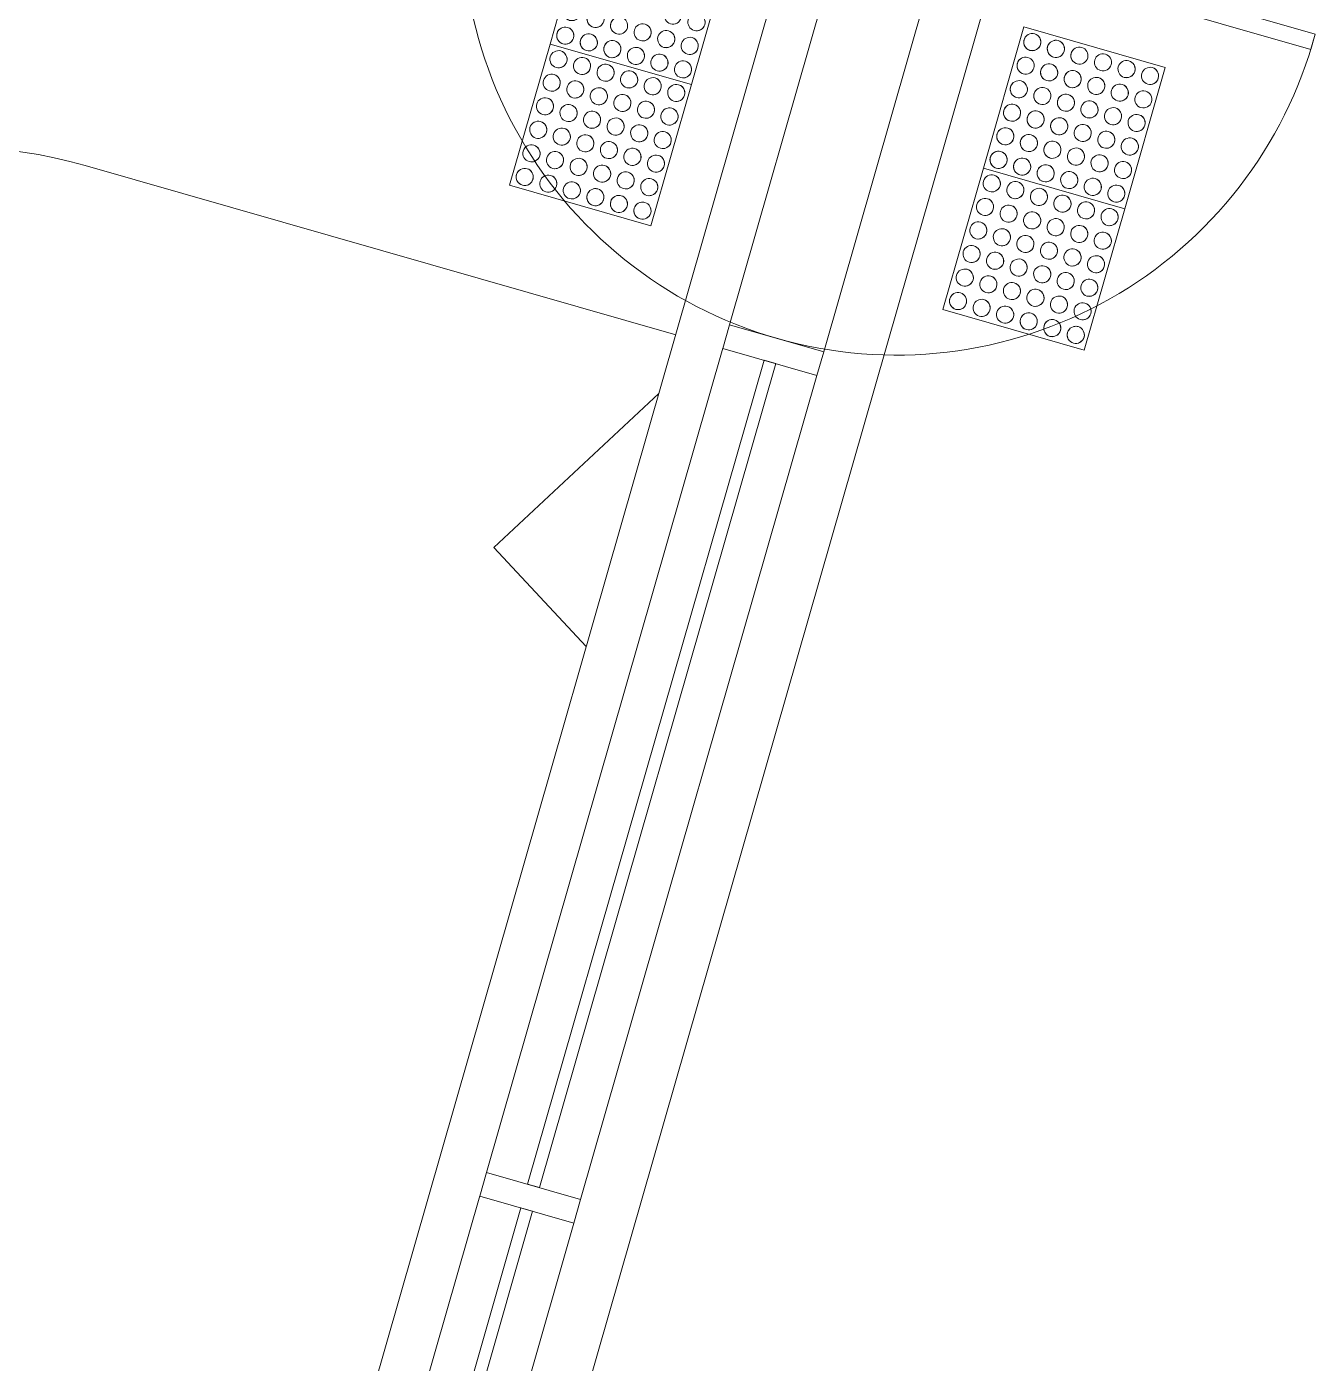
# Model space of a CAD drawing. Header units: millimetres. Extents: x -71377 to 516042, y -145869 to 441446.
# Drawn here: x 185438 to 188068, y 71116 to 73845 of the extents above; entities that cross this region are included whole.
import ezdxf

# ---------------------------------------------------------------- set-up
doc = ezdxf.new("R2010")
doc.units = ezdxf.units.MM
doc.header["$LTSCALE"] = 1000
for name, color, linetype, lineweight in [('06', 6, 'Continuous', 5), ('A-door', 4, 'Continuous', 5), ('A-door-hdln', 8, 'Continuous', 5), ('A-ele-8', 8, 'Continuous', 5), ('A-wind', 4, 'Continuous', 5), ('A-wind-hdln', 8, 'Continuous', 5), ('AA_점형블럭', 8, 'Continuous', 5), ('조경라인_dwg', 8, 'Continuous', 5)]:
    doc.layers.add(name, color=color, linetype=linetype, lineweight=lineweight)

# ---------------------------------------------------------------- blocks, each defined once
blk = doc.blocks.new('시스템 패널 - 유리 패널-8323144-지반층 배치도')
at = {"layer": 'A-wind'}
for p, q in [((875, 12.5), (-875, 12.5)), ((-875, 12.5), (-875, -12.5)), ((875, -12.5), (875, 12.5)), ((-875, -12.5), (875, -12.5))]:
    blk.add_line(p, q, dxfattribs=at)
blk = doc.blocks.new('직사각형 멀리언 - 50 x 200mm-6792160-지반층 배치도')
at = {"layer": 'A-wind-hdln'}
for p, q in [((-65217.1, -201921.3), (-63534.9, -202403.6)), ((-63590, -202595.9), (-65272.3, -202113.5))]:
    blk.add_line(p, q, dxfattribs=at)
blk = doc.blocks.new('커튼월_외여닫이문A - 커튼월_외여닫이문A-8323147-지반층 배치도')
at = {"layer": 'A-door'}
for p, q in [((417.3, -885.5), (417.3, 885.4)), ((450, -885.5), (450, 885.5))]:
    blk.add_line(p, q, dxfattribs=at)
at = {"layer": 'A-door-hdln'}
for p, q in [((450, 885.5), (417.3, 885.5)), ((417.3, 0), (450, 0)), ((450, -885.5), (417.3, -885.5))]:
    blk.add_line(p, q, dxfattribs=at)
for start, end in [(89.0683, 180), (180, 270.9317)]:
    blk.add_arc((435.6, 0), 885.6, start, end, dxfattribs=at)
blk = doc.blocks.new('직사각형 멀리언 - 50 x 200mm-5989032-지반층 배치도')
at = {"layer": 'A-wind-hdln'}
for p, q in [((-67860.6, -201163.3), (-66995.5, -201411.4)), ((-67050.6, -201603.6), (-67915.7, -201355.5))]:
    blk.add_line(p, q, dxfattribs=at)
blk = doc.blocks.new('직사각형 멀리언 - 50 x 200mm-8323140-지반층 배치도')
at = {"layer": 'A-wind'}
for p, q in [((-25, 100), (25, 100)), ((-25, -100), (-25, 100)), ((25, 100), (25, -100)), ((25, -100), (-25, -100))]:
    blk.add_line(p, q, dxfattribs=at)
blk = doc.blocks.new('점자블럭_원형_개수_ - 점자블럭_원형_개수_-V66-지반층 배치도')
at = {"layer": 'AA_점형블럭'}
for p, q in [((300, 0), (0, 0)), ((0, 0), (0, -300)), ((300, -300), (300, 0)), ((600, 0), (300, 0)), ((300, 0), (300, -300)), ((600, -300), (600, 0)), ((0, -300), (300, -300)), ((300, -300), (600, -300))]:
    blk.add_line(p, q, dxfattribs=at)
for centre, start, end in [((25, -25), 0, 180), ((25, -25), 45, 180), ((25, -25), 0, 180), ((25, -25), 45, 180), ((25, -25), 180, 360), ((25, -25), 180, 345), ((25, -25), 180, 360), ((25, -25), 180, 345), ((75, -25), 0, 180), ((75, -25), 0, 180), ((75, -25), 0, 180), ((75, -25), 0, 180), ((75, -25), 180, 360), ((75, -25), 180, 0), ((75, -25), 180, 360), ((75, -25), 180, 0), ((125, -25), 0, 180), ((125, -25), 0, 180), ((125, -25), 0, 180), ((125, -25), 0, 180), ((125, -25), 180, 360), ((125, -25), 180, 0), ((125, -25), 180, 360), ((125, -25), 180, 0), ((175, -25), 0, 180), ((175, -25), 0, 180), ((175, -25), 0, 180), ((175, -25), 0, 180), ((175, -25), 180, 360), ((175, -25), 180, 0), ((175, -25), 180, 360), ((175, -25), 180, 0), ((225, -25), 0, 180), ((225, -25), 0, 180), ((225, -25), 0, 180), ((225, -25), 0, 180), ((225, -25), 180, 360), ((225, -25), 180, 0), ((225, -25), 180, 360), ((225, -25), 180, 0), ((275, -25), 0, 180), ((275, -25), 0, 180), ((275, -25), 0, 180), ((275, -25), 0, 180), ((275, -25), 180, 360), ((275, -25), 180, 0), ((275, -25), 180, 360), ((275, -25), 180, 0), ((325, -25), 0, 180), ((325, -25), 0, 180), ((325, -25), 165, 180), ((325, -25), 165, 180), ((325, -25), 180, 360), ((325, -25), 180, 360), ((325, -25), 180, 360), ((325, -25), 180, 0), ((325, -25), 60, 150), ((325, -25), 60, 150), ((325, -25), 0, 45), ((325, -25), 0, 45), ((375, -25), 0, 180), ((375, -25), 0, 180), ((375, -25), 165, 180), ((375, -25), 165, 180), ((375, -25), 180, 360), ((375, -25), 180, 0), ((375, -25), 180, 360), ((375, -25), 180, 0), ((375, -25), 60, 150), ((375, -25), 60, 150), ((375, -25), 0, 45), ((375, -25), 0, 45), ((425, -25), 0, 180), ((425, -25), 0, 180), ((425, -25), 165, 180), ((425, -25), 165, 180), ((425, -25), 180, 360), ((425, -25), 180, 0), ((425, -25), 180, 0), ((425, -25), 180, 0), ((425, -25), 60, 150), ((425, -25), 60, 150), ((425, -25), 0, 45), ((425, -25), 0, 45), ((475, -25), 0, 180), ((475, -25), 0, 180), ((475, -25), 165, 180), ((475, -25), 165, 180), ((475, -25), 180, 360), ((475, -25), 180, 360), ((475, -25), 180, 360), ((475, -25), 180, 0), ((475, -25), 60, 150), ((475, -25), 60, 150), ((475, -25), 0, 45), ((475, -25), 0, 45), ((525, -25), 0, 180), ((525, -25), 0, 180), ((525, -25), 165, 180), ((525, -25), 165, 180), ((525, -25), 180, 360), ((525, -25), 180, 360), ((525, -25), 180, 360), ((525, -25), 180, 360), ((525, -25), 60, 150), ((525, -25), 60, 150), ((525, -25), 0, 45), ((525, -25), 0, 45), ((575, -25), 0, 180), ((575, -25), 0, 180), ((575, -25), 165, 180), ((575, -25), 165, 180), ((575, -25), 180, 360), ((575, -25), 180, 360), ((575, -25), 180, 360), ((575, -25), 180, 0), ((575, -25), 60, 150), ((575, -25), 60, 150), ((575, -25), 0, 45), ((575, -25), 0, 45), ((25, -75), 0, 180), ((25, -75), 0, 180), ((25, -75), 0, 180), ((25, -75), 0, 180), ((25, -75), 180, 360), ((25, -75), 180, 0), ((25, -75), 180, 360), ((25, -75), 180, 0), ((75, -75), 0, 180), ((75, -75), 0, 180), ((75, -75), 0, 180), ((75, -75), 0, 180), ((75, -75), 180, 360), ((75, -75), 180, 0), ((75, -75), 180, 360), ((75, -75), 180, 0), ((125, -75), 0, 180), ((125, -75), 0, 180), ((125, -75), 0, 180), ((125, -75), 0, 180), ((125, -75), 180, 360), ((125, -75), 180, 0), ((125, -75), 180, 360), ((125, -75), 180, 0), ((175, -75), 0, 180), ((175, -75), 0, 180), ((175, -75), 0, 180), ((175, -75), 0, 180), ((175, -75), 180, 360), ((175, -75), 180, 0), ((175, -75), 180, 360), ((175, -75), 180, 0), ((225, -75), 0, 180), ((225, -75), 0, 180), ((225, -75), 0, 180), ((225, -75), 0, 180), ((225, -75), 180, 360), ((225, -75), 180, 0), ((225, -75), 180, 360), ((225, -75), 180, 0), ((275, -75), 0, 180), ((275, -75), 0, 180), ((275, -75), 0, 180), ((275, -75), 0, 180), ((275, -75), 180, 360), ((275, -75), 180, 0), ((275, -75), 180, 360), ((275, -75), 180, 0), ((325, -75), 0, 180), ((325, -75), 0, 180), ((325, -75), 165, 180), ((325, -75), 165, 180), ((325, -75), 180, 360), ((325, -75), 180, 360), ((325, -75), 180, 360), ((325, -75), 180, 0), ((325, -75), 60, 150), ((325, -75), 60, 150), ((325, -75), 0, 45), ((325, -75), 0, 45), ((375, -75), 0, 180), ((375, -75), 0, 180), ((375, -75), 165, 180), ((375, -75), 165, 180), ((375, -75), 180, 360), ((375, -75), 180, 0), ((375, -75), 180, 360), ((375, -75), 180, 0), ((375, -75), 60, 150), ((375, -75), 60, 150), ((375, -75), 0, 45), ((375, -75), 0, 45), ((425, -75), 0, 180), ((425, -75), 0, 180), ((425, -75), 165, 180), ((425, -75), 165, 180), ((425, -75), 180, 360), ((425, -75), 180, 0), ((425, -75), 180, 0), ((425, -75), 180, 0), ((425, -75), 60, 150), ((425, -75), 60, 150), ((425, -75), 0, 45), ((425, -75), 0, 45), ((475, -75), 0, 180), ((475, -75), 0, 180), ((475, -75), 165, 180), ((475, -75), 165, 180), ((475, -75), 180, 360), ((475, -75), 180, 360), ((475, -75), 180, 360), ((475, -75), 180, 360), ((475, -75), 60, 150), ((475, -75), 60, 150), ((475, -75), 0, 45), ((475, -75), 0, 45), ((525, -75), 0, 180), ((525, -75), 0, 180), ((525, -75), 165, 180), ((525, -75), 165, 180), ((525, -75), 180, 360), ((525, -75), 180, 360), ((525, -75), 180, 360), ((525, -75), 180, 0), ((525, -75), 60, 150), ((525, -75), 60, 150), ((525, -75), 0, 45), ((525, -75), 0, 45), ((575, -75), 0, 180), ((575, -75), 0, 180), ((575, -75), 165, 180), ((575, -75), 165, 180), ((575, -75), 180, 360), ((575, -75), 180, 0), ((575, -75), 180, 360), ((575, -75), 180, 0), ((575, -75), 60, 150), ((575, -75), 60, 150), ((575, -75), 0, 45), ((575, -75), 0, 45), ((25, -125), 0, 180), ((25, -125), 0, 180), ((25, -125), 0, 180), ((25, -125), 0, 180), ((75, -125), 0, 180), ((75, -125), 0, 180), ((75, -125), 0, 180), ((75, -125), 0, 180), ((125, -125), 0, 180), ((125, -125), 0, 180), ((125, -125), 0, 180), ((125, -125), 0, 180), ((175, -125), 0, 180), ((175, -125), 0, 180), ((175, -125), 0, 180), ((175, -125), 0, 180), ((225, -125), 0, 180), ((225, -125), 0, 180), ((225, -125), 0, 180), ((225, -125), 0, 180), ((275, -125), 0, 180), ((275, -125), 0, 180), ((275, -125), 0, 180), ((275, -125), 0, 180), ((325, -125), 0, 180), ((325, -125), 0, 180), ((325, -125), 60, 150), ((325, -125), 60, 150), ((375, -125), 0, 180), ((375, -125), 0, 180), ((375, -125), 60, 150), ((375, -125), 60, 150), ((425, -125), 0, 180), ((425, -125), 0, 180), ((425, -125), 60, 150), ((425, -125), 60, 150), ((475, -125), 0, 180), ((475, -125), 0, 180), ((475, -125), 60, 150), ((475, -125), 60, 150), ((525, -125), 0, 180), ((525, -125), 0, 180), ((525, -125), 60, 150), ((525, -125), 60, 150), ((575, -125), 0, 180), ((575, -125), 0, 180), ((575, -125), 60, 150), ((575, -125), 60, 150), ((25, -125), 180, 360), ((25, -125), 180, 0), ((25, -125), 180, 360), ((25, -125), 180, 0), ((75, -125), 180, 360), ((75, -125), 180, 0), ((75, -125), 180, 360), ((75, -125), 180, 0), ((125, -125), 180, 360), ((125, -125), 180, 0), ((125, -125), 180, 360), ((125, -125), 180, 0), ((175, -125), 180, 360), ((175, -125), 180, 0), ((175, -125), 180, 360), ((175, -125), 180, 0), ((225, -125), 180, 360), ((225, -125), 180, 0), ((225, -125), 180, 360), ((225, -125), 180, 0), ((275, -125), 180, 360), ((275, -125), 180, 0), ((275, -125), 180, 360), ((275, -125), 180, 0), ((325, -125), 165, 180), ((325, -125), 165, 180), ((325, -125), 180, 360), ((325, -125), 180, 0), ((325, -125), 180, 360), ((325, -125), 180, 360), ((325, -125), 0, 45), ((325, -125), 0, 45), ((375, -125), 165, 180), ((375, -125), 165, 180), ((375, -125), 180, 360), ((375, -125), 180, 360), ((375, -125), 180, 360), ((375, -125), 180, 360), ((375, -125), 0, 45), ((375, -125), 0, 45), ((425, -125), 165, 180), ((425, -125), 165, 180), ((425, -125), 180, 360), ((425, -125), 180, 0), ((425, -125), 180, 360), ((425, -125), 180, 0), ((425, -125), 0, 45), ((425, -125), 0, 45), ((475, -125), 165, 180), ((475, -125), 165, 180), ((475, -125), 180, 360), ((475, -125), 180, 360), ((475, -125), 180, 360), ((475, -125), 180, 0), ((475, -125), 0, 45), ((475, -125), 0, 45), ((525, -125), 165, 180), ((525, -125), 165, 180), ((525, -125), 180, 360), ((525, -125), 180, 0), ((525, -125), 180, 360), ((525, -125), 180, 0), ((525, -125), 0, 45), ((525, -125), 0, 45), ((575, -125), 165, 180), ((575, -125), 165, 180), ((575, -125), 180, 360), ((575, -125), 180, 360), ((575, -125), 180, 360), ((575, -125), 180, 360), ((575, -125), 0, 45), ((575, -125), 0, 45), ((25, -175), 0, 180), ((25, -175), 60, 180), ((25, -175), 0, 180), ((25, -175), 60, 180), ((75, -175), 0, 180), ((75, -175), 0, 180), ((75, -175), 0, 180), ((75, -175), 0, 180), ((125, -175), 0, 180), ((125, -175), 0, 180), ((125, -175), 0, 180), ((125, -175), 0, 180), ((175, -175), 0, 180), ((175, -175), 0, 180), ((175, -175), 0, 180), ((175, -175), 0, 180), ((225, -175), 0, 180), ((225, -175), 0, 180), ((225, -175), 0, 180), ((225, -175), 0, 180), ((275, -175), 0, 180), ((275, -175), 0, 180), ((275, -175), 0, 180), ((275, -175), 0, 180), ((325, -175), 0, 180), ((325, -175), 0, 180), ((325, -175), 0, 180), ((325, -175), 0, 180), ((375, -175), 0, 180), ((375, -175), 0, 180), ((375, -175), 0, 180), ((375, -175), 0, 180), ((425, -175), 0, 180), ((425, -175), 0, 180), ((425, -175), 0, 180), ((425, -175), 0, 180), ((475, -175), 0, 180), ((475, -175), 0, 180), ((475, -175), 0, 180), ((475, -175), 0, 180), ((525, -175), 0, 180), ((525, -175), 0, 180), ((525, -175), 0, 180), ((525, -175), 0, 180), ((575, -175), 0, 180), ((575, -175), 0, 180), ((575, -175), 0, 180), ((575, -175), 0, 180), ((25, -175), 180, 360), ((25, -175), 180, 315), ((25, -175), 180, 360), ((25, -175), 180, 315), ((25, -175), 0, 30), ((25, -175), 0, 30), ((75, -175), 180, 360), ((75, -175), 180, 0), ((75, -175), 180, 360), ((75, -175), 180, 0), ((125, -175), 180, 360), ((125, -175), 180, 0), ((125, -175), 180, 360), ((125, -175), 180, 0), ((175, -175), 180, 360), ((175, -175), 180, 0), ((175, -175), 180, 360), ((175, -175), 180, 0), ((225, -175), 180, 360), ((225, -175), 180, 0), ((225, -175), 180, 360), ((225, -175), 180, 0), ((275, -175), 180, 360), ((275, -175), 180, 0), ((275, -175), 180, 360), ((275, -175), 180, 360), ((325, -175), 180, 360), ((325, -175), 180, 360), ((325, -175), 180, 360), ((325, -175), 180, 0), ((375, -175), 180, 360), ((375, -175), 180, 0), ((375, -175), 180, 360), ((375, -175), 180, 360), ((425, -175), 180, 360), ((425, -175), 180, 0), ((425, -175), 180, 360), ((425, -175), 180, 0), ((475, -175), 180, 360), ((475, -175), 180, 0), ((475, -175), 180, 360), ((475, -175), 180, 0), ((525, -175), 180, 360), ((525, -175), 180, 0), ((525, -175), 180, 360), ((525, -175), 180, 0), ((575, -175), 180, 360), ((575, -175), 180, 360), ((575, -175), 180, 360), ((575, -175), 180, 360), ((25, -225), 0, 180), ((25, -225), 60, 180), ((25, -225), 0, 180), ((25, -225), 60, 180), ((25, -225), 0, 30), ((25, -225), 0, 30), ((75, -225), 0, 180), ((75, -225), 0, 180), ((75, -225), 0, 180), ((75, -225), 0, 180), ((125, -225), 0, 180), ((125, -225), 0, 180), ((125, -225), 0, 180), ((125, -225), 0, 180), ((175, -225), 0, 180), ((175, -225), 0, 180), ((175, -225), 0, 180), ((175, -225), 0, 180), ((225, -225), 0, 180), ((225, -225), 0, 180), ((225, -225), 0, 180), ((225, -225), 0, 180), ((275, -225), 0, 180), ((275, -225), 0, 180), ((275, -225), 0, 180), ((275, -225), 0, 180), ((325, -225), 0, 180), ((325, -225), 0, 180), ((325, -225), 0, 180), ((325, -225), 0, 180), ((375, -225), 0, 180), ((375, -225), 0, 180), ((375, -225), 0, 180), ((375, -225), 0, 180), ((425, -225), 0, 180), ((425, -225), 0, 180), ((425, -225), 0, 180), ((425, -225), 0, 180), ((475, -225), 0, 180), ((475, -225), 0, 180), ((475, -225), 0, 180), ((475, -225), 0, 180), ((525, -225), 0, 180), ((525, -225), 0, 180), ((525, -225), 0, 180), ((525, -225), 0, 180), ((575, -225), 0, 180), ((575, -225), 0, 180), ((575, -225), 0, 180), ((575, -225), 0, 180), ((25, -225), 180, 360), ((25, -225), 180, 315), ((25, -225), 180, 360), ((25, -225), 180, 315), ((75, -225), 180, 360), ((75, -225), 180, 0), ((75, -225), 180, 360), ((75, -225), 180, 360), ((125, -225), 180, 360), ((125, -225), 180, 0), ((125, -225), 180, 360), ((125, -225), 180, 0), ((175, -225), 180, 360), ((175, -225), 180, 360), ((175, -225), 180, 360), ((175, -225), 180, 0), ((225, -225), 180, 360), ((225, -225), 180, 0), ((225, -225), 180, 360), ((225, -225), 180, 0), ((275, -225), 180, 360), ((275, -225), 180, 0), ((275, -225), 180, 360), ((275, -225), 180, 0), ((325, -225), 180, 360), ((325, -225), 180, 0), ((325, -225), 180, 360), ((325, -225), 180, 0), ((375, -225), 180, 360), ((375, -225), 180, 360), ((375, -225), 180, 360), ((375, -225), 180, 0), ((425, -225), 180, 360), ((425, -225), 180, 0), ((425, -225), 180, 360), ((425, -225), 180, 0), ((475, -225), 180, 360), ((475, -225), 180, 360), ((475, -225), 180, 360), ((475, -225), 180, 0), ((525, -225), 180, 360), ((525, -225), 180, 0), ((525, -225), 180, 360), ((525, -225), 180, 0), ((575, -225), 180, 360), ((575, -225), 180, 0), ((575, -225), 180, 360), ((575, -225), 180, 0), ((25, -275), 0, 180), ((25, -275), 60, 180), ((25, -275), 0, 180), ((25, -275), 60, 180), ((25, -275), 0, 30), ((25, -275), 0, 30), ((75, -275), 0, 180), ((75, -275), 0, 180), ((75, -275), 0, 180), ((75, -275), 0, 180), ((125, -275), 0, 180), ((125, -275), 0, 180), ((125, -275), 0, 180), ((125, -275), 0, 180), ((175, -275), 0, 180), ((175, -275), 0, 180), ((175, -275), 0, 180), ((175, -275), 0, 180), ((225, -275), 0, 180), ((225, -275), 0, 180), ((225, -275), 0, 180), ((225, -275), 0, 180), ((275, -275), 0, 180), ((275, -275), 0, 180), ((275, -275), 0, 180), ((275, -275), 0, 180), ((325, -275), 0, 180), ((325, -275), 0, 180), ((325, -275), 0, 180), ((325, -275), 0, 180), ((375, -275), 0, 180), ((375, -275), 0, 180), ((375, -275), 0, 180), ((375, -275), 0, 180), ((425, -275), 0, 180), ((425, -275), 0, 180), ((425, -275), 0, 180), ((425, -275), 0, 180), ((475, -275), 0, 180), ((475, -275), 0, 180), ((475, -275), 0, 180), ((475, -275), 0, 180), ((525, -275), 0, 180), ((525, -275), 0, 180), ((525, -275), 0, 180), ((525, -275), 0, 180), ((575, -275), 0, 180), ((575, -275), 0, 180), ((575, -275), 0, 180), ((575, -275), 0, 180), ((25, -275), 180, 360), ((25, -275), 180, 315), ((25, -275), 180, 360), ((25, -275), 180, 315), ((75, -275), 180, 360), ((75, -275), 180, 0), ((75, -275), 180, 360), ((75, -275), 180, 360), ((125, -275), 180, 360), ((125, -275), 180, 0), ((125, -275), 180, 360), ((125, -275), 180, 0), ((175, -275), 180, 360), ((175, -275), 180, 0), ((175, -275), 180, 360), ((175, -275), 180, 0), ((225, -275), 180, 360), ((225, -275), 180, 0), ((225, -275), 180, 360), ((225, -275), 180, 0), ((275, -275), 180, 360), ((275, -275), 180, 0), ((275, -275), 180, 360), ((275, -275), 180, 360), ((325, -275), 180, 360), ((325, -275), 180, 360), ((325, -275), 180, 360), ((325, -275), 180, 0), ((375, -275), 180, 360), ((375, -275), 180, 0), ((375, -275), 180, 360), ((375, -275), 180, 0), ((425, -275), 180, 360), ((425, -275), 180, 0), ((425, -275), 180, 360), ((425, -275), 180, 0), ((475, -275), 180, 360), ((475, -275), 180, 0), ((475, -275), 180, 360), ((475, -275), 180, 0), ((525, -275), 180, 360), ((525, -275), 180, 360), ((525, -275), 180, 360), ((525, -275), 180, 360), ((575, -275), 180, 360), ((575, -275), 180, 0), ((575, -275), 180, 360), ((575, -275), 180, 360)]:
    blk.add_arc(centre, 17.5, start, end, dxfattribs=at)
blk = doc.blocks.new('직사각형 멀리언 - 50 x 200mm-8323141-지반층 배치도')
at = {"layer": 'A-wind'}
for p, q in [((-25, 100), (25, 100)), ((-25, -100), (-25, 100)), ((25, 100), (25, -100)), ((25, -100), (-25, -100))]:
    blk.add_line(p, q, dxfattribs=at)
blk = doc.blocks.new('조경라인_dwg-6847807-지반층 배치도')
at = {"layer": '06'}
blk.add_line((186762.4, 73215.7), (185557.4, 73561.2), dxfattribs=at)
blk.add_arc((185281.7, 72599.9), 1000, 74, 133, dxfattribs=at)

msp = doc.modelspace()

# ---------------------------------------------------------------- linework, layer by layer
at = {"layer": 'A-ele-8'}
for p, q in [((185767.3, 69745.5), (187040.8, 74186.5)), ((187444.5, 74070.8), (186171.1, 69629.8)), ((186391.2, 72781.7), (186728, 73095.7)), ((186579.9, 72579.3), (186391.2, 72781.7))]:
    msp.add_line(p, q, dxfattribs=at)

# ---------------------------------------------------------------- block references
at = {"layer": 'A-door-hdln', "rotation": 74.00000124846491}
msp.add_blockref('커튼월_외여닫이문A - 커튼월_외여닫이문A-8323147-지반층 배치도', (187092.5, 73641.2), dxfattribs=at)
at = {"layer": 'A-wind-hdln'}
for name, p, rotation in [('직사각형 멀리언 - 50 x 200mm-5989032-지반층 배치도', (388475.9, 6185.6), 270), ('직사각형 멀리언 - 50 x 200mm-6792160-지반층 배치도', (388972, 7915.9), 270), ('시스템 패널 - 유리 패널-8323144-지반층 배치도', (186713.5, 72319.4), 74.00000124846491), ('직사각형 멀리언 - 50 x 200mm-6792160-지반층 배치도', (388475.9, 6185.6), 270), ('시스템 패널 - 유리 패널-8323144-지반층 배치도', (186217.3, 70589.2), 74.00000124846491)]:
    msp.add_blockref(name, p, dxfattribs=dict(at, rotation=rotation))
at = {"layer": 'A-wind-hdln', "extrusion": (0, 0, -1), "rotation": 105.9999987515351}
for name, p in [('직사각형 멀리언 - 50 x 200mm-8323140-지반층 배치도', (-186961.5, 73184.6)), ('직사각형 멀리언 - 50 x 200mm-8323141-지반층 배치도', (-186465.4, 71454.3))]:
    msp.add_blockref(name, p, dxfattribs=at)
at = {"layer": 'AA_점형블럭', "rotation": 74.00000124847534}
for p in [(186423.4, 73520.9), (187307.8, 73267.4)]:
    msp.add_blockref('점자블럭_원형_개수_ - 점자블럭_원형_개수_-V66-지반층 배치도', p, dxfattribs=at)
at = {"layer": '조경라인_dwg', "rotation": 8.537736462515947e-07}
msp.add_blockref('조경라인_dwg-6847807-지반층 배치도', (0, 0), dxfattribs=at)

doc.saveas('drawing.dxf')
